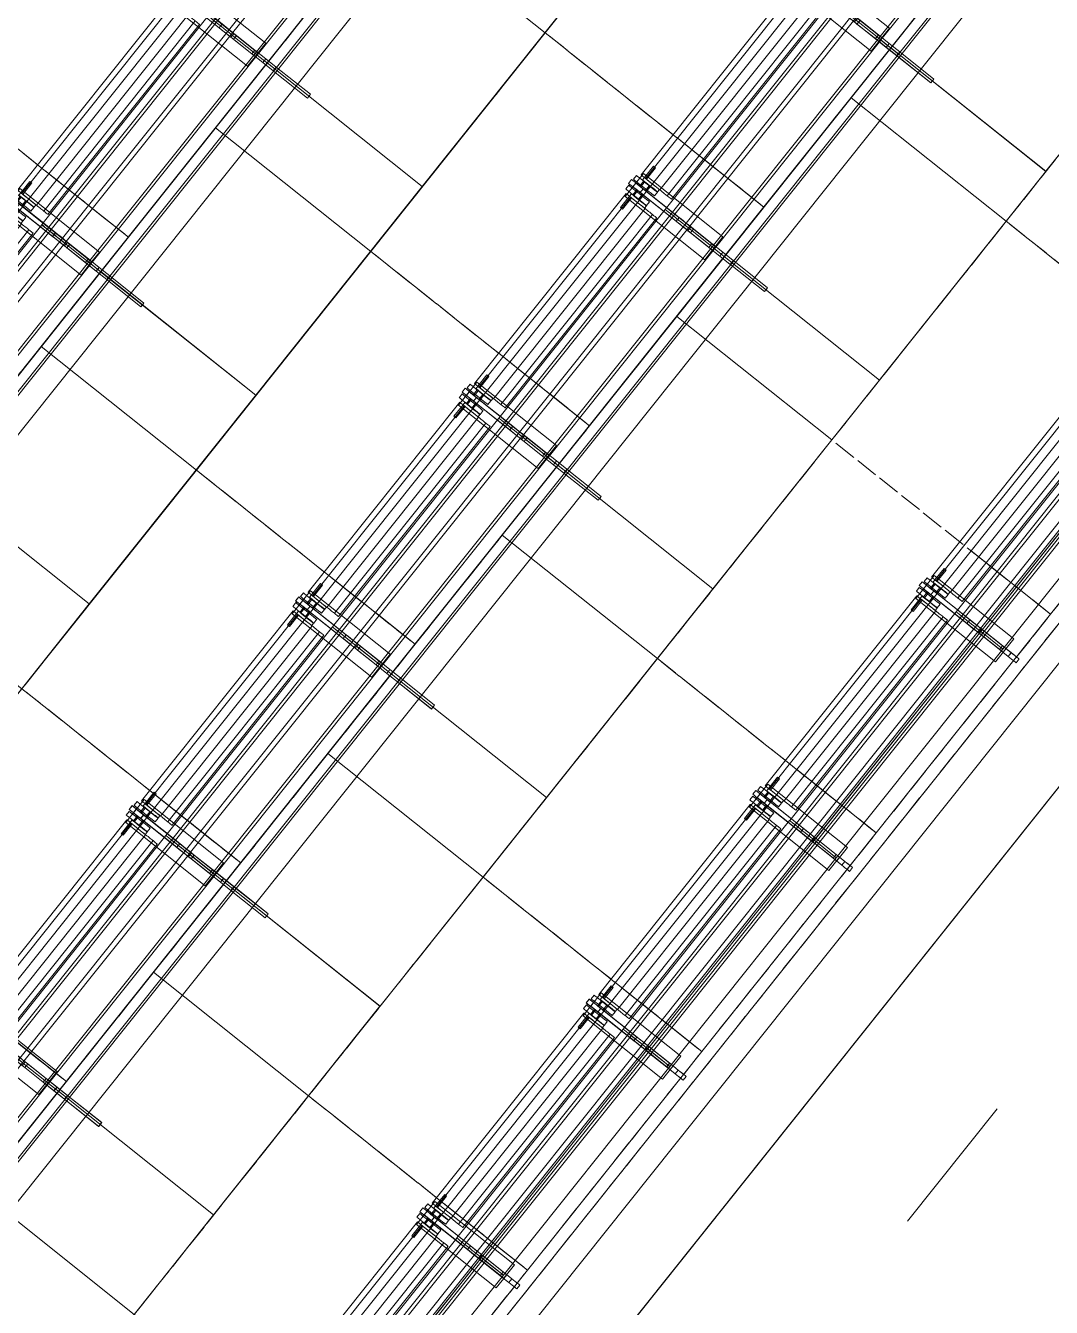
# Model space of a CAD drawing. Header units: millimetres. Extents: x -50172 to 74273, y -80883 to 11206.
# Drawn here: x -7976 to -5960, y -58776 to -56255 of the extents above; entities that cross this region are included whole.
import ezdxf
from ezdxf.enums import TextEntityAlignment as Align

# ---------------------------------------------------------------- set-up
doc = ezdxf.new("R2010")
doc.units = ezdxf.units.MM
doc.header["$MEASUREMENT"] = 0
for name, pattern in [('Dashed', [564.444447, 282.222223, -282.222223]), ('Double Dashed', [1093.611073, 529.166651, -211.666656, 141.111112, -211.666656]), ('Hidden Line', [55, 45, -10])]:
    doc.linetypes.add(name, pattern=pattern)
for name, color, linetype in [('A-20-M_Floor_Slab', 7, 'Continuous'), ('A-25-M_Wall_Ext', 7, 'Continuous'), ('New_A-05-M_Gross_Int_Plant', 7, 'Continuous'), ('New_A-15-MG_Structural_Grid_Phase_2', 7, 'Continuous'), ('New_A-20-M_Floor_Slab', 7, 'Continuous'), ('New_A-35-M_FFE_Fixed', 7, 'Continuous')]:
    doc.layers.add(name, color=color, linetype=linetype)
for name, color, linetype, lineweight in [('A-20-M_Floor_Slab_Pen_No__89', 8, 'Continuous', 20), ('A-25-M_Wall_Ext_Pen_No__1', 7, 'Continuous', 13), ('New_A-20-M_Floor_Slab_Pen_No__89', 8, 'Continuous', 20), ('New_A-35-M_FFE_Fixed_Pen_No__1', 7, 'Continuous', 13), ('New_A-35-M_FFE_Fixed_Pen_No__101', 252, 'Continuous', 15), ('New_A-95-P_Drawing_Pen_No__1', 7, 'Continuous', 13), ('New_ArchiCAD Zone Stamps_Pen_No__6', 7, 'Continuous', 35)]:
    doc.layers.add(name, color=color, linetype=linetype, lineweight=lineweight)
for name, color, linetype, lineweight, true_color in [('A-25-M_Wall_Ext_Pen_No__107', 7, 'Continuous', 15, 0xa6a6a6), ('New_A-05-M_Gross_Int_Plant_Pen_No__74', 7, 'Continuous', 20, 0x606060), ('New_A-15-MG_Structural_Grid_Phase_2_Pen_No__222', 7, 'Continuous', 13, 0x65af33)]:
    doc.layers.add(name, color=color, linetype=linetype, lineweight=lineweight, true_color=true_color)
doc.styles.add('GENERATED_STYLE_1', font='')
doc.styles.add('GENERATED_STYLE_3', font='')
doc.styles.add('GENERATED_STYLE_4', font='')
doc.styles.get('GENERATED_STYLE_1').set_extended_font_data('Arial', bold=True)
doc.styles.get('GENERATED_STYLE_3').set_extended_font_data('Arial')
doc.styles.get('GENERATED_STYLE_4').set_extended_font_data('Swis721 BT')
pattern_1 = [(60, (0, 0), (-43.30127, 25), []), (120, (0, 0), (43.30127, 25), [])]

# ---------------------------------------------------------------- blocks, each defined once
blk = doc.blocks.new('Slab_35_1', base_point=(-12892.3, -61621.8))
at = {"layer": 'New_A-20-M_Floor_Slab_Pen_No__89', "linetype": 'Continuous', "flags": 128}
blk.add_lwpolyline([(-12892.3, -61621.8), (-6697, -53849.9), (-5759.2, -54258.8), (-12284.6, -62444.9)], close=True, dxfattribs=at)
blk = doc.blocks.new('Slab_36_1', base_point=(-12314.3, -62404.7))
at = {"layer": 'New_A-20-M_Floor_Slab_Pen_No__89', "linetype": 'Continuous', "flags": 128}
blk.add_lwpolyline([(-12314.3, -62404.7), (-5805, -54238.8), (-4867.1, -54647.8), (-11706.5, -63227.8)], close=True, dxfattribs=at)
blk = doc.blocks.new('Slab_37_1', base_point=(-11736.2, -63187.5))
at = {"layer": 'New_A-20-M_Floor_Slab_Pen_No__89', "linetype": 'Continuous', "flags": 128}
blk.add_lwpolyline([(-11736.2, -63187.5), (-4913, -54627.8), (-3975.1, -55036.8), (-11128.5, -64010.6)], close=True, dxfattribs=at)
blk = doc.blocks.new('Slab_44_1', base_point=(-38219.5, -69632.2))
at = {"layer": 'New_A-20-M_Floor_Slab_Pen_No__89', "linetype": 'Continuous', "flags": 128}
blk.add_lwpolyline([(-3279.6, -53703.6), (-3957.2, -55257.7), (-11146.6, -64276.8), (-12154.4, -65020.9), (-23053, -69300.9), (-24297.8, -69441.4)], dxfattribs=at)
blk = doc.blocks.new('VENTS__3_1', base_point=(-30958.5, -71277.4))
at = {"layer": 'New_A-05-M_Gross_Int_Plant_Pen_No__74', "linetype": 'Continuous'}
blk.add_arc((-26782.7, -43787.3), 28124.1, 246.43121, 336.44961, dxfattribs=at)
at = {"layer": 'New_ArchiCAD Zone Stamps_Pen_No__6'}
for tag, height, style, p in [('ROOM_NAME', 250, 'GENERATED_STYLE_1', (-31302.6, -70145.2)), ('zoneNameLine2', 250, 'GENERATED_STYLE_1', (-31491, -70577.3)), ('measuredAreaCode', 200, 'GENERATED_STYLE_3', (-31679.5, -70998)), ('DUMMY_649', 200, 'GENERATED_STYLE_3', (-31372.1, -71132.1)), ('DUMMY_650', 200, 'GENERATED_STYLE_3', (-30882.7, -71345.4)), ('DUMMY_651', 133.3, 'GENERATED_STYLE_3', (-30603.4, -71452))]:
    blk.add_attdef(tag, text='', height=height, rotation=336.4404, dxfattribs=dict(at, style=style)).set_placement(p, align=Align.TOP_LEFT)
blk = doc.blocks.new('Slab_76_1', base_point=(-3541.3, -53916.8))
at = {"layer": 'A-20-M_Floor_Slab_Pen_No__89', "linetype": 'Continuous', "flags": 128}
blk.add_lwpolyline([(-3541.3, -53916.8), (-3357.9, -53996.7), (-3848.1, -55120.9), (-11146.6, -64276.8), (-12154.4, -65020.9), (-23053, -69300.9), (-24297.8, -69441.4), (-35876.3, -67698.6), (-37000.4, -67208.5), (-36920.5, -67025.1), (-35820.5, -67504.8), (-24294.1, -69239.7), (-23101.6, -69105.1), (-12252, -64844.3), (-11286.6, -64131.5), (-4020.9, -55016.8)], close=True, dxfattribs=at)
blk = doc.blocks.new('Wall_156_1', base_point=(-38294.6, -69816.9))
at = {"layer": 'A-25-M_Wall_Ext_Pen_No__107', "linetype": 'Continuous', "lineweight": 0, "true_color": 0x535353}
for points in [[(-38161.1, -69523.8, 0.417286), (-920.9, -54882.6), (-922.8, -54881.8, -0.417285), (-38160.3, -69522)], [(-38224.1, -69662.2, 0.417299), (-781.4, -54943), (-783.3, -54942.2, -0.417299), (-38223.3, -69660.3)]]:
    blk.add_hatch(color=251, dxfattribs=at).paths.add_polyline_path(points)
at = {"layer": 'A-25-M_Wall_Ext_Pen_No__107', "linetype": 'Continuous'}
h = blk.add_hatch(dxfattribs=at)
h.set_pattern_fill('Plaster_0001', color=256, style=0, pattern_type=2)
h.set_pattern_definition([(201.458, (0, 0), (-63.3617, 161.19955), [0, -100]), (201.458, (-14.85, -98.89), (-63.3617, 161.19955), [0, -100])])
h.paths.add_polyline_path([(-38160.3, -69522, 0.417285), (-922.8, -54881.8), (-936.5, -54875.8, -0.417284), (-38154.1, -69508.4)])
h = blk.add_hatch(dxfattribs=at)
h.set_pattern_fill('Batt_Insulation_0001', color=256, style=0, pattern_type=2)
h.set_pattern_definition(pattern_1)
h.paths.add_polyline_path([(-38273, -69769.5, 0.41731), (-673.1, -54989.8), (-764.9, -54950.1, -0.417301), (-38231.6, -69678.5)])
h = blk.add_hatch(dxfattribs=at)
h.set_pattern_fill('Plywood_0001', color=256, style=0, pattern_type=2)
h.set_pattern_definition([(0, (0, 0), (0, 200), [])])
h.paths.add_polyline_path([(-38231.6, -69678.5, 0.417301), (-764.9, -54950.1), (-781.4, -54943, -0.417299), (-38224.1, -69662.2)])
blk.add_hatch(color=256, dxfattribs=at).paths.add_polyline_path([(-38294.6, -69816.9, 0.417314), (-625.4, -55010.5), (-650.2, -54999.7, -0.417312), (-38283.4, -69792.3)])
h = blk.add_hatch(dxfattribs=at)
h.set_pattern_fill('Batt_Insulation_0001', color=256, style=0, pattern_type=2)
h.set_pattern_definition(pattern_1)
h.paths.add_polyline_path([(-38283.4, -69792.3, 0.417312), (-650.2, -54999.7), (-673.1, -54989.8, -0.41731), (-38273, -69769.5)])
at = {"layer": 'A-25-M_Wall_Ext_Pen_No__1', "linetype": 'Continuous'}
for radius, start, end in [(28147.8, 246.16247, 336.76276), (28145.8, 246.16252, 336.76277), (28130.8, 246.16287, 336.76285), (28317.8, 246.15854, 336.76179), (28299.8, 246.15895, 336.76189), (28297.8, 246.159, 336.7619), (28469.8, 246.15506, 336.76093), (28442.8, 246.15567, 336.76108), (28417.8, 246.15624, 336.76122)]:
    blk.add_arc((-26785.3, -43777.2), radius, start, end, dxfattribs=at)
blk = doc.blocks.new('Standard grid marker_24')
at = {"layer": 'New_A-15-MG_Structural_Grid_Phase_2_Pen_No__222', "linetype": 'Double Dashed'}
blk.add_arc((0, 0), 27977.6, 0, 90.63597, dxfattribs=at)
at = {"layer": 'New_A-15-MG_Structural_Grid_Phase_2_Pen_No__222', "style": 'GENERATED_STYLE_4'}
blk.add_attdef('AC_MarkerText_1', text='', height=350, rotation=90.3066, dxfattribs=at).set_placement((-1326.2, 28008), align=Align.MIDDLE_CENTER)
blk = doc.blocks.new('Montpelier without surface')
at = {"layer": 'New_A-35-M_FFE_Fixed_Pen_No__1', "linetype": 'Continuous'}
for p, q in [((0.8, 534.5), (0, 534.5)), ((0, 525), (0, 534.5)), ((2.4, 534.5), (0.8, 534.5)), ((4.9, 534.5), (2.4, 534.5)), ((8, 534.5), (4.9, 534.5)), ((11.7, 534.5), (8, 534.5)), ((15.7, 534.5), (11.7, 534.5)), ((19.9, 534.5), (15.7, 534.5)), ((37.3, 534.5), (19.9, 534.5)), ((19.9, 525), (19.9, 534.5)), ((32.8, 534), (232.8, 534)), ((32.8, 534), (32.8, 500.6)), ((41.5, 534.5), (37.3, 534.5)), ((37.3, 534.5), (37.3, 525)), ((37.3, 529.7), (37.3, 4.8)), ((37.3, 529.7), (37.3, 529.7)), ((37.3, 529.7), (81.9, 529.7)), ((37.3, 529.7), (37.3, 4.8)), ((87.7, 534.5), (41.5, 534.5)), ((41.5, 525), (41.5, 534.5)), ((81.9, 529.7), (81.9, 4.8)), ((81.9, 529.7), (82.9, 529.7)), ((82.9, 529.7), (83.9, 529.7)), ((83.9, 529.7), (84.9, 529.7)), ((84.9, 529.7), (85.7, 529.7)), ((85.7, 529.7), (86.5, 529.7)), ((86.5, 529.7), (87.1, 529.7)), ((87.1, 529.7), (87.5, 529.7)), ((87.5, 529.7), (87.8, 529.7)), ((94.2, 534.5), (87.7, 534.5)), ((87.7, 525), (87.7, 534.5)), ((87.8, 529.7), (87.8, 4.8)), ((87.8, 529.7), (87.8, 4.8)), ((87.8, 529.7), (92.6, 529.7)), ((87.8, 529.7), (87.8, 529.7)), ((92.6, 529.7), (92.6, 4.8)), ((92.6, 529.7), (92.7, 529.7)), ((92.7, 529.7), (96.5, 529.7)), ((92.7, 529.7), (92.7, 4.8)), ((95.4, 534.5), (94.2, 534.5)), ((94.2, 525), (94.2, 534.5)), ((97.5, 534.5), (95.4, 534.5)), ((96.5, 529.7), (99, 529.7)), ((96.5, 529.7), (96.5, 4.8)), ((100.5, 534.5), (97.5, 534.5)), ((99, 529.7), (102.2, 529.7)), ((104.2, 534.5), (100.5, 534.5)), ((102.2, 529.7), (106, 529.7)), ((108.5, 534.5), (104.2, 534.5)), ((106, 529.7), (110.4, 529.7)), ((113.4, 534.5), (108.5, 534.5)), ((110.4, 529.7), (115.5, 529.7)), ((118.5, 534.5), (113.4, 534.5)), ((115.5, 529.7), (121.1, 529.7)), ((123.9, 534.5), (118.5, 534.5)), ((121.1, 529.7), (127.4, 529.7)), ((214.7, 534.5), (123.9, 534.5)), ((123.9, 525), (123.9, 534.5)), ((127.4, 529.7), (134.3, 529.7)), ((134.3, 529.7), (141.6, 529.7)), ((134.3, 529.7), (134.3, 4.8)), ((141.6, 529.7), (147.3, 529.7)), ((147.3, 529.7), (151.4, 529.7)), ((151.4, 529.7), (153.8, 529.7)), ((153.8, 529.7), (154.5, 529.7)), ((154.5, 529.7), (154.5, 4.8)), ((224.9, 534.5), (214.7, 534.5)), ((214.7, 525), (214.7, 534.5)), ((233.8, 534.5), (224.9, 534.5)), ((232.8, 534), (232.8, 500.6)), ((240.3, 534.5), (233.8, 534.5)), ((243.5, 534.5), (240.3, 534.5)), ((243.5, 525), (243.5, 534.5)), ((0, 525), (0.8, 525)), ((0.8, 525), (2.4, 525)), ((2.4, 525), (4.9, 525)), ((4.9, 525), (8, 525)), ((8, 525), (11.7, 525)), ((11.7, 525), (15.7, 525)), ((15.7, 525), (19.9, 525)), ((19.9, 525), (37.3, 525)), ((37.3, 525), (41.5, 525)), ((41.5, 525), (87.7, 525)), ((87.7, 525), (94.2, 525)), ((94.2, 525), (95.4, 525)), ((95.4, 525), (97.5, 525)), ((97.5, 525), (100.5, 525)), ((100.5, 525), (104.2, 525)), ((104.2, 525), (108.5, 525)), ((108.5, 525), (113.4, 525)), ((113.4, 525), (118.5, 525)), ((118.5, 525), (123.9, 525)), ((123.9, 525), (214.7, 525)), ((157.9, 28.2), (157.9, 506.3)), ((157.9, 506.3), (158.6, 506.3)), ((158.6, 506.3), (159.9, 506.3)), ((159.9, 506.3), (162.1, 506.3)), ((162.1, 506.3), (165, 506.3)), ((165, 506.3), (168.6, 506.3)), ((168.6, 506.3), (169.6, 506.3)), ((168.6, 28.2), (168.6, 506.3)), ((169.6, 506.3), (171.1, 506.3)), ((171.1, 506.3), (173.1, 506.3)), ((173.1, 506.3), (175.6, 506.3)), ((175.6, 506.3), (178.3, 506.3)), ((178.3, 506.3), (181.2, 506.3)), ((181.2, 506.3), (184.3, 506.3)), ((184.3, 506.3), (187.2, 506.3)), ((187.2, 506.3), (223.8, 506.3)), ((187.2, 28.2), (187.2, 506.3)), ((188.4, 522.1), (190.4, 522.1)), ((188.4, 522.1), (188.4, 512.8)), ((188.4, 512.8), (190.4, 512.8)), ((188.4, 512.1), (189.3, 512.1)), ((188.4, 512.1), (188.4, 506.3)), ((188.4, 506.3), (189.3, 506.3)), ((189.3, 512.1), (191.7, 512.1)), ((189.3, 506.3), (191.7, 506.3)), ((190.4, 522.1), (196.1, 522.1)), ((190.4, 512.8), (196.1, 512.8)), ((191.7, 512.1), (195.7, 512.1)), ((191.7, 506.3), (195.7, 506.3)), ((195.7, 512.1), (200.8, 512.1)), ((195.7, 506.3), (200.8, 506.3)), ((196.1, 522.1), (204.7, 522.1)), ((196.1, 512.8), (204.7, 512.8)), ((200.8, 512.1), (206.9, 512.1)), ((200.8, 506.3), (206.9, 506.3)), ((204.7, 522.1), (214.7, 522.1)), ((204.7, 512.8), (214.7, 512.8)), ((206.5, 525.3), (207, 525.3)), ((206.5, 525.3), (206.5, 512.8)), ((206.5, 512.8), (207, 512.8)), ((206.9, 512.1), (213.4, 512.1)), ((206.9, 506.3), (213.4, 506.3)), ((207, 525.3), (208.6, 525.3)), ((207, 512.8), (208.6, 512.8)), ((208.6, 525.3), (210.8, 525.3)), ((208.6, 512.8), (210.8, 512.8)), ((209, 525.3), (209.5, 525.3)), ((209, 525.3), (209, 512.8)), ((209, 512.8), (209.5, 512.8)), ((209.5, 525.3), (211, 525.3)), ((209.5, 512.8), (211, 512.8)), ((210.8, 525.3), (213.5, 525.3)), ((210.8, 512.8), (213.5, 512.8)), ((211, 525.3), (213.3, 525.3)), ((211, 512.8), (213.3, 512.8)), ((213.3, 525.3), (216, 525.3)), ((213.3, 512.8), (216, 512.8)), ((213.4, 512.1), (220.1, 512.1)), ((213.4, 506.3), (220.1, 506.3)), ((213.5, 525.3), (216.2, 525.3)), ((213.5, 512.8), (216.2, 512.8)), ((214.7, 525), (224.9, 525)), ((214.7, 522.1), (224.8, 522.1)), ((214.7, 512.8), (224.8, 512.8)), ((216, 525.3), (218.6, 525.3)), ((216, 512.8), (218.6, 512.8)), ((216.2, 525.3), (218.5, 525.3)), ((216.2, 512.8), (218.5, 512.8)), ((218.5, 525.3), (220, 525.3)), ((218.5, 512.8), (220, 512.8)), ((218.6, 525.3), (220.9, 525.3)), ((218.6, 512.8), (220.9, 512.8)), ((220, 525.3), (220.5, 525.3)), ((220, 512.8), (220.5, 512.8)), ((220.1, 512.1), (226.4, 512.1)), ((220.1, 506.3), (226.4, 506.3)), ((220.5, 525.3), (220.5, 512.8)), ((220.9, 525.3), (222.4, 525.3)), ((220.9, 512.8), (222.4, 512.8)), ((221.4, 506.3), (221.4, 477.7)), ((221.4, 506.3), (226.4, 506.3)), ((222.4, 525.3), (223, 525.3)), ((222.4, 512.8), (223, 512.8)), ((223, 525.3), (223, 512.8)), ((223.8, 506.3), (226.4, 506.3)), ((223.8, 28.2), (223.8, 506.3)), ((224.8, 522.1), (233.4, 522.1)), ((224.8, 512.8), (233.4, 512.8)), ((224.9, 525), (233.8, 525)), ((226.4, 512.1), (226.4, 506.3)), ((226.4, 506.3), (226.4, 477.7)), ((226.4, 506.3), (228.7, 506.3)), ((228.7, 506.3), (230.7, 506.3)), ((230.7, 506.3), (232.4, 506.3)), ((232.4, 506.3), (233.6, 506.3)), ((233.4, 522.1), (239.1, 522.1)), ((233.4, 512.8), (239.1, 512.8)), ((233.6, 506.3), (234.4, 506.3)), ((233.8, 525), (240.3, 525)), ((234.4, 506.3), (234.8, 506.3)), ((234.8, 28.2), (234.8, 506.3)), ((239.1, 522.1), (241.1, 522.1)), ((239.1, 512.8), (241.1, 512.8)), ((240.3, 525), (243.5, 525)), ((241.1, 522.1), (241.1, 512.8)), ((32.8, 500.6), (232.8, 500.6)), ((221.4, 477.7), (226.4, 477.7)), ((221.4, 28.2), (221.4, 56.8)), ((221.4, 56.8), (226.4, 56.8)), ((226.4, 28.2), (226.4, 56.8)), ((32.8, 0), (32.8, 33.4)), ((32.8, 33.4), (232.8, 33.4)), ((157.9, 28.2), (158.6, 28.2)), ((158.6, 28.2), (159.9, 28.2)), ((159.9, 28.2), (162.1, 28.2)), ((162.1, 28.2), (165, 28.2)), ((165, 28.2), (168.6, 28.2)), ((168.6, 28.2), (169.6, 28.2)), ((169.6, 28.2), (171.1, 28.2)), ((171.1, 28.2), (173.1, 28.2)), ((173.1, 28.2), (175.6, 28.2)), ((175.6, 28.2), (178.3, 28.2)), ((178.3, 28.2), (181.2, 28.2)), ((181.2, 28.2), (184.3, 28.2)), ((184.3, 28.2), (187.2, 28.2)), ((187.2, 28.2), (223.8, 28.2)), ((188.4, 22.4), (188.4, 28.2)), ((188.4, 28.2), (189.3, 28.2)), ((189.3, 28.2), (191.7, 28.2)), ((191.7, 28.2), (195.7, 28.2)), ((195.7, 28.2), (200.8, 28.2)), ((200.8, 28.2), (206.9, 28.2)), ((206.9, 28.2), (213.4, 28.2)), ((213.4, 28.2), (220.1, 28.2)), ((220.1, 28.2), (226.4, 28.2)), ((221.4, 28.2), (226.4, 28.2)), ((223.8, 28.2), (226.4, 28.2)), ((226.4, 28.2), (228.7, 28.2)), ((226.4, 22.4), (226.4, 28.2)), ((228.7, 28.2), (230.7, 28.2)), ((230.7, 28.2), (232.4, 28.2)), ((232.4, 28.2), (233.6, 28.2)), ((232.8, 0), (232.8, 33.4)), ((233.6, 28.2), (234.4, 28.2)), ((234.4, 28.2), (234.8, 28.2)), ((0, 9.5), (0, 0)), ((0, 9.5), (0.8, 9.5)), ((0.8, 9.5), (2.4, 9.5)), ((2.4, 9.5), (4.9, 9.5)), ((4.9, 9.5), (8, 9.5)), ((8, 9.5), (11.7, 9.5)), ((11.7, 9.5), (15.7, 9.5)), ((15.7, 9.5), (19.9, 9.5)), ((19.9, 9.5), (37.3, 9.5)), ((19.9, 9.5), (19.9, 0)), ((37.3, 9.5), (41.5, 9.5)), ((37.3, 0), (37.3, 9.5)), ((81.9, 4.8), (37.3, 4.8)), ((37.3, 4.8), (37.3, 4.8)), ((41.5, 9.5), (41.5, 0)), ((41.5, 9.5), (87.7, 9.5)), ((82.9, 4.8), (81.9, 4.8)), ((83.9, 4.8), (82.9, 4.8)), ((84.9, 4.8), (83.9, 4.8)), ((85.7, 4.8), (84.9, 4.8)), ((86.5, 4.8), (85.7, 4.8)), ((87.1, 4.8), (86.5, 4.8)), ((87.5, 4.8), (87.1, 4.8)), ((87.8, 4.8), (87.5, 4.8)), ((87.7, 9.5), (94.2, 9.5)), ((87.7, 9.5), (87.7, 0)), ((92.6, 4.8), (87.8, 4.8)), ((87.8, 4.8), (87.8, 4.8)), ((92.7, 4.8), (92.6, 4.8)), ((96.5, 4.8), (92.7, 4.8)), ((94.2, 9.5), (95.4, 9.5)), ((94.2, 9.5), (94.2, 0)), ((95.4, 9.5), (97.5, 9.5)), ((99, 4.8), (96.5, 4.8)), ((97.5, 9.5), (100.5, 9.5)), ((102.2, 4.8), (99, 4.8)), ((100.5, 9.5), (104.2, 9.5)), ((106, 4.8), (102.2, 4.8)), ((104.2, 9.5), (108.5, 9.5)), ((110.4, 4.8), (106, 4.8)), ((108.5, 9.5), (113.4, 9.5)), ((115.5, 4.8), (110.4, 4.8)), ((113.4, 9.5), (118.5, 9.5)), ((121.1, 4.8), (115.5, 4.8)), ((118.5, 9.5), (123.9, 9.5)), ((127.4, 4.8), (121.1, 4.8)), ((123.9, 9.5), (214.7, 9.5)), ((123.9, 9.5), (123.9, 0)), ((134.3, 4.8), (127.4, 4.8)), ((141.6, 4.8), (134.3, 4.8)), ((147.3, 4.8), (141.6, 4.8)), ((151.4, 4.8), (147.3, 4.8)), ((153.8, 4.8), (151.4, 4.8)), ((154.5, 4.8), (153.8, 4.8)), ((188.4, 22.4), (189.3, 22.4)), ((188.4, 21.7), (190.4, 21.7)), ((188.4, 12.4), (188.4, 21.7)), ((188.4, 12.4), (190.4, 12.4)), ((189.3, 22.4), (191.7, 22.4)), ((190.4, 21.7), (196.1, 21.7)), ((190.4, 12.4), (196.1, 12.4)), ((191.7, 22.4), (195.7, 22.4)), ((195.7, 22.4), (200.8, 22.4)), ((196.1, 21.7), (204.7, 21.7)), ((196.1, 12.4), (204.7, 12.4)), ((200.8, 22.4), (206.9, 22.4)), ((204.7, 21.7), (214.7, 21.7)), ((204.7, 12.4), (214.7, 12.4)), ((206.5, 9.2), (206.5, 21.7)), ((206.5, 21.7), (207, 21.7)), ((206.5, 9.2), (207, 9.2)), ((206.9, 22.4), (213.4, 22.4)), ((207, 21.7), (208.6, 21.7)), ((207, 9.2), (208.6, 9.2)), ((208.6, 21.7), (210.8, 21.7)), ((208.6, 9.2), (210.8, 9.2)), ((209, 9.2), (209, 21.7)), ((209, 21.7), (209.5, 21.7)), ((209, 9.2), (209.5, 9.2)), ((209.5, 21.7), (211, 21.7)), ((209.5, 9.2), (211, 9.2)), ((210.8, 21.7), (213.5, 21.7)), ((210.8, 9.2), (213.5, 9.2)), ((211, 21.7), (213.3, 21.7)), ((211, 9.2), (213.3, 9.2)), ((213.3, 21.7), (216, 21.7)), ((213.3, 9.2), (216, 9.2)), ((213.4, 22.4), (220.1, 22.4)), ((213.5, 21.7), (216.2, 21.7)), ((213.5, 9.2), (216.2, 9.2)), ((214.7, 21.7), (224.8, 21.7)), ((214.7, 12.4), (224.8, 12.4)), ((214.7, 9.5), (224.9, 9.5)), ((214.7, 9.5), (214.7, 0)), ((216, 21.7), (218.6, 21.7)), ((216, 9.2), (218.6, 9.2)), ((216.2, 21.7), (218.5, 21.7)), ((216.2, 9.2), (218.5, 9.2)), ((218.5, 21.7), (220, 21.7)), ((218.5, 9.2), (220, 9.2)), ((218.6, 21.7), (220.9, 21.7)), ((218.6, 9.2), (220.9, 9.2)), ((220, 21.7), (220.5, 21.7)), ((220, 9.2), (220.5, 9.2)), ((220.1, 22.4), (226.4, 22.4)), ((220.5, 9.2), (220.5, 21.7)), ((220.9, 21.7), (222.4, 21.7)), ((220.9, 9.2), (222.4, 9.2)), ((222.4, 21.7), (223, 21.7)), ((222.4, 9.2), (223, 9.2)), ((223, 9.2), (223, 21.7)), ((224.8, 21.7), (233.4, 21.7)), ((224.8, 12.4), (233.4, 12.4)), ((224.9, 9.5), (233.8, 9.5)), ((233.4, 21.7), (239.1, 21.7)), ((233.4, 12.4), (239.1, 12.4)), ((233.8, 9.5), (240.3, 9.5)), ((239.1, 21.7), (241.1, 21.7)), ((239.1, 12.4), (241.1, 12.4)), ((240.3, 9.5), (243.5, 9.5)), ((241.1, 12.4), (241.1, 21.7)), ((243.5, 9.5), (243.5, 0)), ((0.8, 0), (0, 0)), ((2.4, 0), (0.8, 0)), ((4.9, 0), (2.4, 0)), ((8, 0), (4.9, 0)), ((11.7, 0), (8, 0)), ((15.7, 0), (11.7, 0)), ((19.9, 0), (15.7, 0)), ((37.3, 0), (19.9, 0)), ((32.8, 0), (232.8, 0)), ((41.5, 0), (37.3, 0)), ((87.7, 0), (41.5, 0)), ((94.2, 0), (87.7, 0)), ((95.4, 0), (94.2, 0)), ((97.5, 0), (95.4, 0)), ((100.5, 0), (97.5, 0)), ((104.2, 0), (100.5, 0)), ((108.5, 0), (104.2, 0)), ((113.4, 0), (108.5, 0)), ((118.5, 0), (113.4, 0)), ((123.9, 0), (118.5, 0)), ((214.7, 0), (123.9, 0)), ((224.9, 0), (214.7, 0)), ((233.8, 0), (224.9, 0)), ((240.3, 0), (233.8, 0)), ((243.5, 0), (240.3, 0))]:
    blk.add_line(p, q, dxfattribs=at)
blk = doc.blocks.new('Montpelier with surface_2')
at = {"layer": 'New_A-35-M_FFE_Fixed_Pen_No__1', "linetype": 'Continuous'}
for p, q in [((0, 529.7), (0, 4.8)), ((390, 529.7), (0, 529.7)), ((285, 534.5), (370, 534.5)), ((285, 525), (285, 534.5)), ((370, 534.5), (371, 534.5)), ((370, 525), (370, 534.5)), ((370, 4.8), (370, 529.7)), ((370, 529.7), (414.6, 529.7)), ((371, 534.5), (397.3, 534.5)), ((371, 525), (371, 534.5)), ((390, 4.8), (390, 529.7)), ((397.3, 525), (397.3, 534.5)), ((397.3, 534.5), (424.7, 534.5)), ((414.6, 529.7), (415.5, 529.7)), ((414.6, 4.8), (414.6, 529.7)), ((415.5, 529.7), (416.5, 529.7)), ((416, 534), (616, 534)), ((416, 534), (416, 500.6)), ((416.5, 529.7), (417.4, 529.7)), ((417.4, 529.7), (418.3, 529.7)), ((418.3, 529.7), (419, 529.7)), ((419, 529.7), (419.6, 529.7)), ((419.6, 529.7), (420, 529.7)), ((420, 529.7), (420.2, 529.7)), ((420.2, 4.8), (420.2, 529.7)), ((420.2, 529.7), (480, 529.7)), ((424.7, 525), (424.7, 534.5)), ((424.7, 534.5), (470.9, 534.5)), ((470.9, 534.5), (477.4, 534.5)), ((470.9, 525), (470.9, 534.5)), ((477.4, 534.5), (478.6, 534.5)), ((477.4, 525), (477.4, 534.5)), ((478.6, 534.5), (480.7, 534.5)), ((480, 529.7), (482.5, 529.7)), ((480, 4.8), (480, 529.7)), ((480.7, 534.5), (483.7, 534.5)), ((482.5, 529.7), (485.7, 529.7)), ((483.7, 534.5), (487.4, 534.5)), ((485.7, 529.7), (489.5, 529.7)), ((487.4, 534.5), (491.7, 534.5)), ((489.5, 529.7), (493.9, 529.7)), ((491.7, 534.5), (496.6, 534.5)), ((493.9, 529.7), (499, 529.7)), ((496.6, 534.5), (501.7, 534.5)), ((499, 529.7), (504.7, 529.7)), ((501.7, 534.5), (507.1, 534.5)), ((504.7, 529.7), (511, 529.7)), ((507.1, 534.5), (597.9, 534.5)), ((507.1, 525), (507.1, 534.5)), ((511, 529.7), (517.9, 529.7)), ((517.9, 529.7), (525.2, 529.7)), ((517.9, 4.8), (517.9, 529.7)), ((525.2, 529.7), (530.9, 529.7)), ((530.9, 529.7), (535, 529.7)), ((535, 529.7), (537.4, 529.7)), ((537.4, 529.7), (538.2, 529.7)), ((538.2, 4.8), (538.2, 529.7)), ((597.9, 534.5), (608.1, 534.5)), ((597.9, 525), (597.9, 534.5)), ((608.1, 534.5), (617, 534.5)), ((616, 534), (616, 500.6)), ((617, 534.5), (623.5, 534.5)), ((623.5, 534.5), (626.7, 534.5)), ((626.7, 525), (626.7, 534.5)), ((285, 525), (370, 525)), ((370, 525), (371, 525)), ((371, 525), (397.3, 525)), ((397.3, 525), (424.7, 525)), ((424.7, 525), (470.9, 525)), ((470.9, 525), (477.4, 525)), ((477.4, 525), (478.6, 525)), ((478.6, 525), (480.7, 525)), ((480.7, 525), (483.7, 525)), ((483.7, 525), (487.4, 525)), ((487.4, 525), (491.7, 525)), ((491.7, 525), (496.6, 525)), ((496.6, 525), (501.7, 525)), ((501.7, 525), (507.1, 525)), ((507.1, 525), (597.9, 525)), ((541.1, 28.2), (541.1, 506.3)), ((541.1, 506.3), (541.7, 506.3)), ((541.7, 506.3), (543.1, 506.3)), ((543.1, 506.3), (545.3, 506.3)), ((545.3, 506.3), (548.1, 506.3)), ((548.1, 506.3), (551.8, 506.3)), ((551.8, 506.3), (552.7, 506.3)), ((551.8, 28.2), (551.8, 506.3)), ((552.7, 506.3), (554.3, 506.3)), ((554.3, 506.3), (556.3, 506.3)), ((556.3, 506.3), (558.8, 506.3)), ((558.8, 506.3), (561.5, 506.3)), ((561.5, 506.3), (564.4, 506.3)), ((564.4, 506.3), (567.4, 506.3)), ((567.4, 506.3), (570.4, 506.3)), ((570.4, 506.3), (607, 506.3)), ((570.4, 28.2), (570.4, 506.3)), ((571.6, 522.1), (573.6, 522.1)), ((571.6, 522.1), (571.6, 512.8)), ((571.6, 512.8), (573.6, 512.8)), ((571.6, 512.1), (572.4, 512.1)), ((571.6, 512.1), (571.6, 506.3)), ((571.6, 506.3), (572.4, 506.3)), ((572.4, 512.1), (574.9, 512.1)), ((572.4, 506.3), (574.9, 506.3)), ((573.6, 522.1), (579.3, 522.1)), ((573.6, 512.8), (579.3, 512.8)), ((574.9, 512.1), (578.9, 512.1)), ((574.9, 506.3), (578.9, 506.3)), ((578.9, 512.1), (584, 512.1)), ((578.9, 506.3), (584, 506.3)), ((579.3, 522.1), (587.8, 522.1)), ((579.3, 512.8), (587.8, 512.8)), ((584, 512.1), (590.1, 512.1)), ((584, 506.3), (590.1, 506.3)), ((587.8, 522.1), (597.9, 522.1)), ((587.8, 512.8), (597.9, 512.8)), ((589.7, 525.3), (590.2, 525.3)), ((589.7, 525.3), (589.7, 512.8)), ((589.7, 512.8), (590.2, 512.8)), ((590.1, 512.1), (596.6, 512.1)), ((590.1, 506.3), (596.6, 506.3)), ((590.2, 525.3), (591.7, 525.3)), ((590.2, 512.8), (591.7, 512.8)), ((591.7, 525.3), (594, 525.3)), ((591.7, 512.8), (594, 512.8)), ((592.1, 525.3), (592.7, 525.3)), ((592.1, 525.3), (592.1, 512.8)), ((592.1, 512.8), (592.7, 512.8)), ((592.7, 525.3), (594.2, 525.3)), ((592.7, 512.8), (594.2, 512.8)), ((594, 525.3), (596.7, 525.3)), ((594, 512.8), (596.7, 512.8)), ((594.2, 525.3), (596.5, 525.3)), ((594.2, 512.8), (596.5, 512.8)), ((596.5, 525.3), (599.1, 525.3)), ((596.5, 512.8), (599.1, 512.8)), ((596.6, 512.1), (603.3, 512.1)), ((596.6, 506.3), (603.3, 506.3)), ((596.7, 525.3), (599.4, 525.3)), ((596.7, 512.8), (599.4, 512.8)), ((597.9, 525), (608.1, 525)), ((597.9, 522.1), (608, 522.1)), ((597.9, 512.8), (608, 512.8)), ((599.1, 525.3), (601.8, 525.3)), ((599.1, 512.8), (601.8, 512.8)), ((599.4, 525.3), (601.6, 525.3)), ((599.4, 512.8), (601.6, 512.8)), ((601.6, 525.3), (603.2, 525.3)), ((601.6, 512.8), (603.2, 512.8)), ((601.8, 525.3), (604.1, 525.3)), ((601.8, 512.8), (604.1, 512.8)), ((603.2, 525.3), (603.7, 525.3)), ((603.2, 512.8), (603.7, 512.8)), ((603.3, 512.1), (609.5, 512.1)), ((603.3, 506.3), (609.5, 506.3)), ((603.7, 525.3), (603.7, 512.8)), ((604.1, 525.3), (605.6, 525.3)), ((604.1, 512.8), (605.6, 512.8)), ((604.5, 506.3), (604.5, 477.7)), ((604.5, 506.3), (609.5, 506.3)), ((605.6, 525.3), (606.1, 525.3)), ((605.6, 512.8), (606.1, 512.8)), ((606.1, 525.3), (606.1, 512.8)), ((607, 506.3), (609.5, 506.3)), ((607, 28.2), (607, 506.3)), ((608, 522.1), (616.5, 522.1)), ((608, 512.8), (616.5, 512.8)), ((608.1, 525), (617, 525)), ((609.5, 512.1), (609.5, 506.3)), ((609.5, 506.3), (611.9, 506.3)), ((609.5, 506.3), (609.5, 477.7)), ((611.9, 506.3), (613.9, 506.3)), ((613.9, 506.3), (615.5, 506.3)), ((615.5, 506.3), (616.8, 506.3)), ((616.5, 522.1), (622.2, 522.1)), ((616.5, 512.8), (622.2, 512.8)), ((616.8, 506.3), (617.6, 506.3)), ((617, 525), (623.5, 525)), ((617.6, 506.3), (617.9, 506.3)), ((617.9, 28.2), (617.9, 506.3)), ((622.2, 522.1), (624.2, 522.1)), ((622.2, 512.8), (624.2, 512.8)), ((623.5, 525), (626.7, 525)), ((624.2, 522.1), (624.2, 512.8)), ((416, 500.6), (616, 500.6)), ((604.5, 477.7), (609.5, 477.7)), ((604.5, 28.2), (604.5, 56.8)), ((604.5, 56.8), (609.5, 56.8)), ((609.5, 28.2), (609.5, 56.8)), ((416, 0), (416, 33.4)), ((416, 33.4), (616, 33.4)), ((541.1, 28.2), (541.7, 28.2)), ((541.7, 28.2), (543.1, 28.2)), ((543.1, 28.2), (545.3, 28.2)), ((545.3, 28.2), (548.1, 28.2)), ((548.1, 28.2), (551.8, 28.2)), ((551.8, 28.2), (552.7, 28.2)), ((552.7, 28.2), (554.3, 28.2)), ((554.3, 28.2), (556.3, 28.2)), ((556.3, 28.2), (558.8, 28.2)), ((558.8, 28.2), (561.5, 28.2)), ((561.5, 28.2), (564.4, 28.2)), ((564.4, 28.2), (567.4, 28.2)), ((567.4, 28.2), (570.4, 28.2)), ((570.4, 28.2), (607, 28.2)), ((571.6, 22.4), (571.6, 28.2)), ((571.6, 28.2), (572.4, 28.2)), ((572.4, 28.2), (574.9, 28.2)), ((574.9, 28.2), (578.9, 28.2)), ((578.9, 28.2), (584, 28.2)), ((584, 28.2), (590.1, 28.2)), ((590.1, 28.2), (596.6, 28.2)), ((596.6, 28.2), (603.3, 28.2)), ((603.3, 28.2), (609.5, 28.2)), ((604.5, 28.2), (609.5, 28.2)), ((607, 28.2), (609.5, 28.2)), ((609.5, 22.4), (609.5, 28.2)), ((609.5, 28.2), (611.9, 28.2)), ((611.9, 28.2), (613.9, 28.2)), ((613.9, 28.2), (615.5, 28.2)), ((615.5, 28.2), (616.8, 28.2)), ((616, 0), (616, 33.4)), ((616.8, 28.2), (617.6, 28.2)), ((617.6, 28.2), (617.9, 28.2)), ((0, 4.8), (390, 4.8)), ((285, 9.5), (370, 9.5)), ((285, 0), (285, 9.5)), ((370, 9.5), (371, 9.5)), ((370, 0), (370, 9.5)), ((370, 4.8), (414.6, 4.8)), ((371, 9.5), (397.3, 9.5)), ((371, 0), (371, 9.5)), ((397.3, 9.5), (424.7, 9.5)), ((397.3, 0), (397.3, 9.5)), ((414.6, 4.8), (415.5, 4.8)), ((415.5, 4.8), (416.5, 4.8)), ((416.5, 4.8), (417.4, 4.8)), ((417.4, 4.8), (418.3, 4.8)), ((418.3, 4.8), (419, 4.8)), ((419, 4.8), (419.6, 4.8)), ((419.6, 4.8), (420, 4.8)), ((420, 4.8), (420.2, 4.8)), ((420.2, 4.8), (480, 4.8)), ((424.7, 9.5), (470.9, 9.5)), ((424.7, 0), (424.7, 9.5)), ((470.9, 9.5), (477.4, 9.5)), ((470.9, 0), (470.9, 9.5)), ((477.4, 9.5), (478.6, 9.5)), ((477.4, 0), (477.4, 9.5)), ((478.6, 9.5), (480.7, 9.5)), ((480, 4.8), (482.5, 4.8)), ((480.7, 9.5), (483.7, 9.5)), ((482.5, 4.8), (485.7, 4.8)), ((483.7, 9.5), (487.4, 9.5)), ((485.7, 4.8), (489.5, 4.8)), ((487.4, 9.5), (491.7, 9.5)), ((489.5, 4.8), (493.9, 4.8)), ((491.7, 9.5), (496.6, 9.5)), ((493.9, 4.8), (499, 4.8)), ((496.6, 9.5), (501.7, 9.5)), ((499, 4.8), (504.7, 4.8)), ((501.7, 9.5), (507.1, 9.5)), ((504.7, 4.8), (511, 4.8)), ((507.1, 9.5), (597.9, 9.5)), ((507.1, 0), (507.1, 9.5)), ((511, 4.8), (517.9, 4.8)), ((517.9, 4.8), (525.2, 4.8)), ((525.2, 4.8), (530.9, 4.8)), ((530.9, 4.8), (535, 4.8)), ((535, 4.8), (537.4, 4.8)), ((537.4, 4.8), (538.2, 4.8)), ((571.6, 22.4), (572.4, 22.4)), ((571.6, 21.7), (573.6, 21.7)), ((571.6, 12.4), (571.6, 21.7)), ((571.6, 12.4), (573.6, 12.4)), ((572.4, 22.4), (574.9, 22.4)), ((573.6, 21.7), (579.3, 21.7)), ((573.6, 12.4), (579.3, 12.4)), ((574.9, 22.4), (578.9, 22.4)), ((578.9, 22.4), (584, 22.4)), ((579.3, 21.7), (587.8, 21.7)), ((579.3, 12.4), (587.8, 12.4)), ((584, 22.4), (590.1, 22.4)), ((587.8, 21.7), (597.9, 21.7)), ((587.8, 12.4), (597.9, 12.4)), ((589.7, 9.2), (589.7, 21.7)), ((589.7, 21.7), (590.2, 21.7)), ((589.7, 9.2), (590.2, 9.2)), ((590.1, 22.4), (596.6, 22.4)), ((590.2, 21.7), (591.7, 21.7)), ((590.2, 9.2), (591.7, 9.2)), ((591.7, 21.7), (594, 21.7)), ((591.7, 9.2), (594, 9.2)), ((592.1, 9.2), (592.1, 21.7)), ((592.1, 21.7), (592.7, 21.7)), ((592.1, 9.2), (592.7, 9.2)), ((592.7, 21.7), (594.2, 21.7)), ((592.7, 9.2), (594.2, 9.2)), ((594, 21.7), (596.7, 21.7)), ((594, 9.2), (596.7, 9.2)), ((594.2, 21.7), (596.5, 21.7)), ((594.2, 9.2), (596.5, 9.2)), ((596.5, 21.7), (599.1, 21.7)), ((596.5, 9.2), (599.1, 9.2)), ((596.6, 22.4), (603.3, 22.4)), ((596.7, 21.7), (599.4, 21.7)), ((596.7, 9.2), (599.4, 9.2)), ((597.9, 21.7), (608, 21.7)), ((597.9, 12.4), (608, 12.4)), ((597.9, 9.5), (608.1, 9.5)), ((597.9, 0), (597.9, 9.5)), ((599.1, 21.7), (601.8, 21.7)), ((599.1, 9.2), (601.8, 9.2)), ((599.4, 21.7), (601.6, 21.7)), ((599.4, 9.2), (601.6, 9.2)), ((601.6, 21.7), (603.2, 21.7)), ((601.6, 9.2), (603.2, 9.2)), ((601.8, 21.7), (604.1, 21.7)), ((601.8, 9.2), (604.1, 9.2)), ((603.2, 21.7), (603.7, 21.7)), ((603.2, 9.2), (603.7, 9.2)), ((603.3, 22.4), (609.5, 22.4)), ((603.7, 9.2), (603.7, 21.7)), ((604.1, 21.7), (605.6, 21.7)), ((604.1, 9.2), (605.6, 9.2)), ((605.6, 21.7), (606.1, 21.7)), ((605.6, 9.2), (606.1, 9.2)), ((606.1, 9.2), (606.1, 21.7)), ((608, 21.7), (616.5, 21.7)), ((608, 12.4), (616.5, 12.4)), ((608.1, 9.5), (617, 9.5)), ((616.5, 21.7), (622.2, 21.7)), ((616.5, 12.4), (622.2, 12.4)), ((617, 9.5), (623.5, 9.5)), ((622.2, 21.7), (624.2, 21.7)), ((622.2, 12.4), (624.2, 12.4)), ((623.5, 9.5), (626.7, 9.5)), ((624.2, 12.4), (624.2, 21.7)), ((626.7, 0), (626.7, 9.5)), ((285, 0), (370, 0)), ((370, 0), (371, 0)), ((371, 0), (397.3, 0)), ((397.3, 0), (424.7, 0)), ((416, 0), (616, 0)), ((424.7, 0), (470.9, 0)), ((470.9, 0), (477.4, 0)), ((477.4, 0), (478.6, 0)), ((478.6, 0), (480.7, 0)), ((480.7, 0), (483.7, 0)), ((483.7, 0), (487.4, 0)), ((487.4, 0), (491.7, 0)), ((491.7, 0), (496.6, 0)), ((496.6, 0), (501.7, 0)), ((501.7, 0), (507.1, 0)), ((507.1, 0), (597.9, 0)), ((597.9, 0), (608.1, 0)), ((608.1, 0), (617, 0)), ((617, 0), (623.5, 0)), ((623.5, 0), (626.7, 0))]:
    blk.add_line(p, q, dxfattribs=at)

msp = doc.modelspace()

# ---------------------------------------------------------------- linework, layer by layer
at = {"layer": 'New_A-35-M_FFE_Fixed_Pen_No__1', "linetype": 'Continuous', "flags": 128}
for points in [[(-6917.3, -55595.7), (-7260.2, -56025.8), (-6955.2, -56268.9), (-6612.4, -55838.8)], [(-6353.7, -56396.7), (-6010.9, -55966.6), (-5705.9, -56209.7), (-6048.7, -56639.8)], [(-7260.2, -56025.8), (-7603, -56455.9), (-7298, -56699), (-6955.2, -56268.9)], [(-6287.4, -56097.9), (-6338.7, -56057), (-6681.5, -56487.1), (-6630.2, -56528)], [(-6182.3, -56181.7), (-6525.1, -56611.8), (-6681.5, -56487.1), (-6338.7, -56057)], [(-7536.7, -56157.1), (-7588, -56116.2), (-7930.8, -56546.3), (-7879.5, -56587.1)], [(-7431.6, -56240.9), (-7774.4, -56670.9), (-7930.8, -56546.3), (-7588, -56116.2)], [(-6182.3, -56181.7), (-6260.5, -56119.3), (-6603.3, -56549.4), (-6525.1, -56611.8)], [(-7431.6, -56240.9), (-7509.8, -56178.5), (-7852.6, -56608.6), (-7774.4, -56670.9)], [(-6696.5, -56826.8), (-6353.7, -56396.7), (-6048.7, -56639.8), (-6391.6, -57069.9)], [(-7603, -56455.9), (-7945.8, -56886), (-7640.9, -57129.1), (-7298, -56699)], [(-6630.2, -56528), (-6681.5, -56487.1), (-7024.3, -56917.2), (-6973.1, -56958)], [(-6525.1, -56611.8), (-6867.9, -57041.8), (-7024.3, -56917.2), (-6681.5, -56487.1)], [(-7879.5, -56587.1), (-7930.8, -56546.3), (-8273.6, -56976.4), (-8222.4, -57017.2)], [(-7774.4, -56670.9), (-8117.2, -57101), (-8273.6, -56976.4), (-7930.8, -56546.3)], [(-6525.1, -56611.8), (-6603.3, -56549.4), (-6946.1, -56979.5), (-6867.9, -57041.8)], [(-7774.4, -56670.9), (-7852.6, -56608.6), (-8195.4, -57038.7), (-8117.2, -57101)], [(-6696.5, -56826.8), (-7039.4, -57256.9), (-6734.4, -57500), (-6391.6, -57069.9)], [(-6066.6, -57328.9), (-6117.9, -57288.1), (-5775.1, -56858), (-5723.8, -56898.8)], [(-5961.5, -57412.7), (-5618.7, -56982.6), (-5775.1, -56858), (-6117.9, -57288.1)], [(-7945.8, -56886), (-8288.7, -57316.1), (-7983.7, -57559.2), (-7640.9, -57129.1)], [(-6973.1, -56958), (-7024.3, -56917.2), (-7367.2, -57347.2), (-7315.9, -57388.1)], [(-6867.9, -57041.8), (-7210.8, -57471.9), (-7367.2, -57347.2), (-7024.3, -56917.2)], [(-5961.5, -57412.7), (-6039.7, -57350.4), (-5696.9, -56920.3), (-5618.7, -56982.6)], [(-6867.9, -57041.8), (-6946.1, -56979.5), (-7289, -57409.6), (-7210.8, -57471.9)], [(-7039.4, -57256.9), (-7382.2, -57686.9), (-7077.2, -57930), (-6734.4, -57500)], [(-6066.6, -57328.9), (-6117.9, -57288.1), (-6460.7, -57718.1), (-6409.4, -57759)], [(-5961.5, -57412.7), (-6304.3, -57842.8), (-6460.7, -57718.1), (-6117.9, -57288.1)], [(-7315.9, -57388.1), (-7367.2, -57347.2), (-7710, -57777.3), (-7658.7, -57818.2)], [(-7210.8, -57471.9), (-7553.6, -57902), (-7710, -57777.3), (-7367.2, -57347.2)], [(-5961.5, -57412.7), (-6039.7, -57350.4), (-6382.5, -57780.5), (-6304.3, -57842.8)], [(-7210.8, -57471.9), (-7289, -57409.6), (-7631.8, -57839.7), (-7553.6, -57902)], [(-7382.2, -57686.9), (-7725, -58117), (-7420.1, -58360.1), (-7077.2, -57930)], [(-6409.4, -57759), (-6460.7, -57718.1), (-6803.5, -58148.2), (-6752.3, -58189.1)], [(-6304.3, -57842.8), (-6647.2, -58272.9), (-6803.5, -58148.2), (-6460.7, -57718.1)], [(-7658.7, -57818.2), (-7710, -57777.3), (-8052.8, -58207.4), (-8001.6, -58248.3)], [(-7553.6, -57902), (-7896.4, -58332.1), (-8052.8, -58207.4), (-7710, -57777.3)], [(-6304.3, -57842.8), (-6382.5, -57780.5), (-6725.3, -58210.5), (-6647.2, -58272.9)], [(-7553.6, -57902), (-7631.8, -57839.7), (-7974.6, -58269.7), (-7896.4, -58332.1)], [(-7725, -58117), (-8067.9, -58547.1), (-7762.9, -58790.2), (-7420.1, -58360.1)], [(-6752.3, -58189.1), (-6803.5, -58148.2), (-7146.4, -58578.3), (-7095.1, -58619.2)], [(-6647.2, -58272.9), (-6990, -58703), (-7146.4, -58578.3), (-6803.5, -58148.2)], [(-7896.4, -58332.1), (-8239.3, -58762.1), (-8395.7, -58637.5), (-8052.8, -58207.4)], [(-6647.2, -58272.9), (-6725.3, -58210.5), (-7068.2, -58640.6), (-6990, -58703)], [(-7896.4, -58332.1), (-7974.6, -58269.7), (-8317.5, -58699.8), (-8239.3, -58762.1)], [(-8067.9, -58547.1), (-8410.7, -58977.2), (-8105.7, -59220.3), (-7762.9, -58790.2)], [(-7095.1, -58619.2), (-7146.4, -58578.3), (-7489.2, -59008.4), (-7437.9, -59049.2)], [(-6990, -58703), (-7332.8, -59133), (-7489.2, -59008.4), (-7146.4, -58578.3)], [(-6990, -58703), (-7068.2, -58640.6), (-7411, -59070.7), (-7332.8, -59133)]]:
    msp.add_lwpolyline(points, close=True, dxfattribs=at)
at = {"layer": 'New_A-35-M_FFE_Fixed_Pen_No__101', "linetype": 'Hidden Line', "flags": 128}
msp.add_lwpolyline([(-11286.6, -64131.5), (-4020.9, -55016.8)], dxfattribs=at)
for points in [[(-6182.3, -56181.7), (-6612.4, -55838.8), (-6955.2, -56268.9), (-6525.1, -56611.8)], [(-7431.6, -56240.9), (-7861.7, -55898), (-8204.5, -56328.1), (-7774.4, -56670.9)], [(-5618.7, -56982.6), (-6048.7, -56639.8), (-5705.9, -56209.7), (-5275.8, -56552.6)], [(-6525.1, -56611.8), (-6955.2, -56268.9), (-7298, -56699), (-6867.9, -57041.8)], [(-7774.4, -56670.9), (-8204.5, -56328.1), (-8547.3, -56758.2), (-8117.2, -57101)], [(-5961.5, -57412.7), (-6391.6, -57069.9), (-6048.7, -56639.8), (-5618.7, -56982.6)], [(-6867.9, -57041.8), (-7298, -56699), (-7640.9, -57129.1), (-7210.8, -57471.9)], [(-5961.5, -57412.7), (-6391.6, -57069.9), (-6734.4, -57500), (-6304.3, -57842.8)], [(-7210.8, -57471.9), (-7640.9, -57129.1), (-7983.7, -57559.2), (-7553.6, -57902)], [(-6304.3, -57842.8), (-6734.4, -57500), (-7077.2, -57930), (-6647.2, -58272.9)], [(-7553.6, -57902), (-7983.7, -57559.2), (-8326.5, -57989.2), (-7896.4, -58332.1)], [(-6647.2, -58272.9), (-7077.2, -57930), (-7420.1, -58360.1), (-6990, -58703)], [(-7896.4, -58332.1), (-8326.5, -57989.2), (-8669.3, -58419.3), (-8239.3, -58762.1)], [(-6990, -58703), (-7420.1, -58360.1), (-7762.9, -58790.2), (-7332.8, -59133)]]:
    msp.add_lwpolyline(points, close=True, dxfattribs=at)
at = {"layer": 'New_A-95-P_Drawing_Pen_No__1', "linetype": 'Dashed'}
msp.add_line((-10816.5, -64344.4), (-3708.6, -55427.6), dxfattribs=at)
at = {"layer": 'New_A-95-P_Drawing_Pen_No__1', "linetype": 'Continuous'}
msp.add_arc((-26783.5, -43782), 28261, 246.82787, 336.44041, dxfattribs=at)

# ---------------------------------------------------------------- block references
at = {"layer": 'A-20-M_Floor_Slab', "color": 8, "linetype": 'Continuous', "lineweight": 20}
msp.add_blockref('Slab_76_1', (-3541.3, -53916.8), dxfattribs=at)
at = {"layer": 'A-25-M_Wall_Ext', "color": 250, "lineweight": 50, "true_color": 0x2a2a2a}
msp.add_blockref('Wall_156_1', (-38294.6, -69816.9), dxfattribs=at)
at = {"layer": 'New_A-05-M_Gross_Int_Plant', "linetype": 'Continuous'}
msp.add_blockref('VENTS__3_1', (-30958.5, -71277.4), dxfattribs=at)
at = {"layer": 'New_A-15-MG_Structural_Grid_Phase_2', "color": 8, "linetype": 'Continuous', "lineweight": 15, "zscale": 1000, "rotation": 246.1337837427074}
msp.add_blockref('Standard grid marker_24', (-26783.5, -43781.2), dxfattribs=at)
at = {"layer": 'New_A-20-M_Floor_Slab', "color": 8, "linetype": 'Continuous', "lineweight": 20}
for name, p in [('Slab_44_1', (-38219.5, -69632.2)), ('Slab_35_1', (-12892.3, -61621.8)), ('Slab_36_1', (-12314.3, -62404.7)), ('Slab_37_1', (-11736.2, -63187.5))]:
    msp.add_blockref(name, p, dxfattribs=at)
at = {"layer": 'New_A-35-M_FFE_Fixed', "color": 251, "linetype": 'Continuous', "lineweight": 20, "true_color": 0x606060, "xscale": -1, "zscale": 1000, "rotation": 321.4404118616064}
for p in [(-5973.9, -56545.2), (-7199.8, -56575.1), (-6301.1, -56955.8), (-7527, -56985.6), (-6628.3, -57366.3), (-7854.3, -57396.2), (-6955.6, -57776.8), (-8181.5, -57806.7), (-7282.8, -58187.3), (-7610.1, -58597.9), (-7937.3, -59008.4), (-8264.6, -59418.9)]:
    msp.add_blockref('Montpelier with surface_2', p, dxfattribs=at)
at = {"layer": 'New_A-35-M_FFE_Fixed', "color": 251, "linetype": 'Continuous', "lineweight": 20, "true_color": 0x606060, "zscale": 1000, "rotation": 141.440411861599}
for p in [(-5696.2, -57090.2), (-6023.4, -57500.7), (-6350.7, -57911.2), (-6677.9, -58321.8), (-7005.1, -58732.3)]:
    msp.add_blockref('Montpelier without surface', p, dxfattribs=at)

doc.saveas('drawing.dxf')
